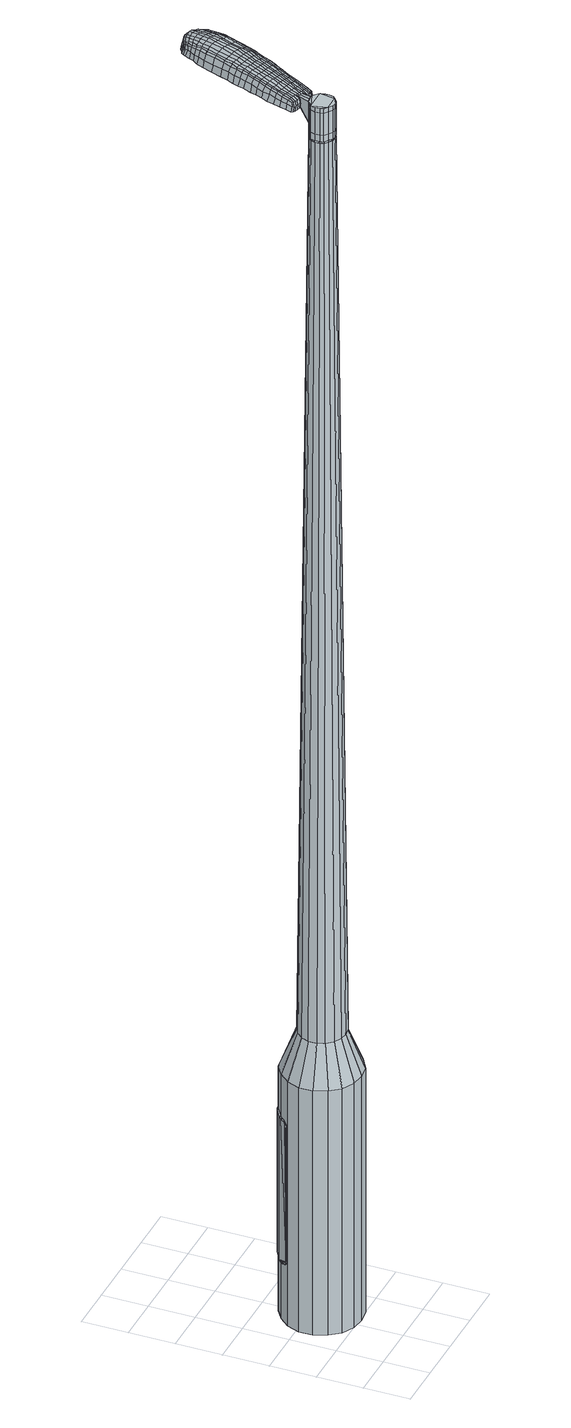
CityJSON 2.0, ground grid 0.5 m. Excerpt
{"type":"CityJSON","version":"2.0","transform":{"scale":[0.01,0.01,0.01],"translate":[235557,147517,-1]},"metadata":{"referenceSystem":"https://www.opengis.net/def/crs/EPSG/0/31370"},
"CityObjects":{
"object1":{"type":"GenericCityObject","attributes":{"cluster":394,"mean_distance_to_centroid":0.302,"new_centroid_x":235557.6,"new_centroid_y":147517.88,"mean_distance_to_camera":9.2,"H1":7.76,"H2":7.57,"Z_final":112.29,"cluster2":-1,"proj_x":235563.1,"proj_y":147519.84,"id_line":65020,"bearing_l":340.37,"distance":5.84,"orientation":"left","G_obj":70.37},"geometry":[{"type":"MultiSurface","lod":"2","boundaries":[[[0,1,2,3]],[[1,4,5,2]],[[4,6,7,5]],[[6,8,9,7]],[[8,10,11,9]],[[10,12,13,11]],[[12,14,15,13]],[[14,16,17,15]],[[16,18,19,17]],[[18,20,21,19]],[[20,22,23,21]],[[22,24,25,23]],[[24,26,27,25]],[[26,28,29,27]],[[28,30,31,29]],[[30,32,33,31]],[[32,34,35,33]],[[34,0,3,35]],[[36,37,38,39]],[[38,40,41,42]],[[41,43,42]],[[42,44,45,46]],[[45,47,46]],[[46,48,49,50]],[[49,51,50]],[[42,46,50,38]],[[50,52,39,38]],[[53,36,39]],[[2,5,7,35]],[[7,9,11,15]],[[11,13,15]],[[15,17,19,23]],[[19,21,23]],[[23,25,27,31]],[[27,29,31]],[[15,23,31,7]],[[31,33,35,7]],[[3,2,35]],[[1,0,54,55]],[[0,34,56,54]],[[34,32,57,56]],[[32,30,58,57]],[[30,28,59,58]],[[28,26,60,59]],[[26,24,61,60]],[[24,22,62,61]],[[22,20,63,62]],[[20,18,64,63]],[[18,16,65,64]],[[16,14,66,65]],[[14,12,67,66]],[[12,10,68,67]],[[10,8,69,68]],[[8,6,70,69]],[[6,4,71,70]],[[4,1,55,71]],[[55,54,72,73]],[[54,56,74,72]],[[56,57,75,74]],[[57,58,76,75]],[[58,59,77,76]],[[59,60,78,77]],[[60,61,79,78]],[[61,62,80,79]],[[62,63,81,80]],[[63,64,82,81]],[[64,65,83,82]],[[65,66,84,83]],[[66,67,85,84]],[[67,68,86,85]],[[68,69,87,86]],[[69,70,88,87]],[[70,71,89,88]],[[71,55,73,89]],[[90,91,92,93]],[[74,94,91,90]],[[95,96,94,74]],[[97,98,96,95]],[[99,100,98,97]],[[78,101,100,99]],[[102,103,101,78]],[[104,105,103,102]],[[81,106,105,104]],[[107,108,106,81]],[[109,110,108,107]],[[111,112,110,109]],[[113,114,112,111]],[[115,116,114,113]],[[87,117,116,115]],[[88,118,117,87]],[[119,120,118,88]],[[93,92,120,119]],[[121,122,123,124]],[[125,121,124,126]],[[127,125,126,128]],[[129,127,128,130]],[[131,129,130,132]],[[133,131,132,134]],[[135,133,134,136]],[[137,135,136,138]],[[139,137,138,140]],[[141,139,140,142]],[[143,141,142,144]],[[145,143,144,146]],[[147,145,146,148]],[[149,147,148,150]],[[151,149,150,152]],[[153,151,152,154]],[[73,72,90,93]],[[72,74,90]],[[75,95,74]],[[75,76,97,95]],[[76,77,99,97]],[[77,78,99]],[[79,102,78]],[[79,80,104,102]],[[80,81,104]],[[82,107,81]],[[82,83,109,107]],[[83,84,111,109]],[[84,85,113,111]],[[85,86,115,113]],[[86,87,115]],[[89,119,88]],[[89,73,93,119]],[[155,156,92,91]],[[156,157,120,92]],[[157,118,120]],[[158,116,117]],[[158,159,114,116]],[[159,160,112,114]],[[160,161,110,112]],[[161,162,108,110]],[[162,106,108]],[[163,105,106]],[[163,164,103,105]],[[164,101,103]],[[165,100,101]],[[165,166,98,100]],[[166,167,96,98]],[[167,94,96]],[[155,91,94]],[[39,52,153,168]],[[156,155,169,154]],[[53,39,168,122]],[[155,94,123,169]],[[36,53,122,121]],[[94,167,124,123]],[[37,36,121,125]],[[167,166,126,124]],[[38,37,125,127]],[[166,165,128,126]],[[40,38,127,129]],[[165,101,130,128]],[[41,40,129,131]],[[101,164,132,130]],[[43,41,131,133]],[[164,163,134,132]],[[42,43,133,135]],[[163,106,136,134]],[[44,42,135,137]],[[106,162,138,136]],[[45,44,137,139]],[[162,161,140,138]],[[47,45,139,141]],[[161,160,142,140]],[[46,47,141,143]],[[160,159,144,142]],[[48,46,143,145]],[[159,158,146,144]],[[49,48,145,147]],[[158,117,148,146]],[[51,49,147,149]],[[117,118,150,148]],[[50,51,149,151]],[[118,157,152,150]],[[52,50,151,153]],[[157,156,154,152]],[[153,154,170,171]],[[154,169,172,170]],[[169,123,173,172]],[[123,122,174,173]],[[122,168,175,174]],[[168,153,171,175]],[[176,177,178,179]],[[180,176,179,181]],[[176,180,182,183]],[[177,176,183,184]],[[185,186,187,188]],[[189,185,188,190]],[[185,189,191,192]],[[186,185,192,193]],[[194,195,196,197]],[[198,194,197,199]],[[194,198,200,201]],[[195,194,201,202]],[[203,204,205,206]],[[207,203,206,208]],[[203,207,209,210]],[[204,203,210,211]],[[212,213,214,215]],[[216,212,215,217]],[[212,216,218,219]],[[213,212,219,220]],[[221,222,223,224]],[[225,221,224,226]],[[221,225,227,228]],[[222,221,228,229]],[[230,231,232,233]],[[222,230,233,223]],[[230,222,229,234]],[[231,230,234,235]],[[236,237,238,239]],[[231,236,239,232]],[[236,231,235,240]],[[237,236,240,241]],[[242,180,181,243]],[[237,242,243,238]],[[242,237,241,244]],[[180,242,244,182]],[[245,246,247,248]],[[249,245,248,250]],[[245,249,251,252]],[[246,245,252,253]],[[254,255,256,257]],[[246,254,257,247]],[[254,246,253,258]],[[255,254,258,259]],[[260,261,262,263]],[[255,260,263,256]],[[260,255,259,264]],[[261,260,264,265]],[[266,267,268,269]],[[261,266,269,262]],[[266,261,265,270]],[[267,266,270,271]],[[272,177,184,273]],[[267,272,273,268]],[[272,267,271,274]],[[177,272,274,178]],[[275,276,277,278]],[[279,275,278,280]],[[275,279,281,282]],[[276,275,282,283]],[[284,285,286,287]],[[276,284,287,277]],[[284,276,283,288]],[[285,284,288,289]],[[290,291,292,293]],[[285,290,293,286]],[[290,285,289,294]],[[291,290,294,295]],[[296,189,190,297]],[[291,296,297,292]],[[296,291,295,298]],[[189,296,298,191]],[[299,300,301,302]],[[303,299,302,304]],[[299,303,305,306]],[[300,299,306,307]],[[308,309,310,311]],[[300,308,311,301]],[[308,300,307,312]],[[309,308,312,313]],[[314,315,316,317]],[[309,314,317,310]],[[314,309,313,318]],[[315,314,318,319]],[[320,321,322,323]],[[315,320,323,316]],[[320,315,319,324]],[[321,320,324,325]],[[326,186,193,327]],[[321,326,327,322]],[[326,321,325,328]],[[186,326,328,187]],[[329,215,214,330]],[[331,329,330,332]],[[329,331,333,334]],[[215,329,334,217]],[[335,331,332,336]],[[337,335,336,338]],[[335,337,339,340]],[[331,335,340,333]],[[341,337,338,342]],[[343,341,342,344]],[[341,343,345,346]],[[337,341,346,339]],[[347,343,344,348]],[[349,347,348,350]],[[347,349,351,352]],[[343,347,352,345]],[[353,349,350,354]],[[204,353,354,205]],[[353,204,211,355]],[[349,353,355,351]],[[356,357,202,201]],[[358,356,201,200]],[[356,358,359,360]],[[357,356,360,361]],[[362,363,361,360]],[[364,362,360,359]],[[362,364,365,366]],[[363,362,366,367]],[[368,369,367,366]],[[370,368,366,365]],[[368,370,371,372]],[[369,368,372,373]],[[374,375,373,372]],[[376,374,372,371]],[[374,376,209,207]],[[375,374,207,208]],[[377,378,379,380]],[[279,377,380,281]],[[377,279,280,381]],[[378,377,381,382]],[[383,198,199,384]],[[378,383,384,379]],[[383,378,382,385]],[[198,383,385,200]],[[386,387,388,389]],[[225,386,389,227]],[[386,225,226,390]],[[387,386,390,391]],[[392,393,394,395]],[[387,392,395,388]],[[392,387,391,396]],[[393,392,396,397]],[[398,195,202,399]],[[393,398,399,394]],[[398,393,397,400]],[[195,398,400,196]],[[401,402,403,404]],[[183,401,404,184]],[[401,183,182,405]],[[402,401,405,406]],[[407,408,409,410]],[[402,407,410,403]],[[407,402,406,411]],[[408,407,411,412]],[[413,206,205,414]],[[408,413,414,409]],[[413,408,412,415]],[[206,413,415,208]],[[416,417,418,419]],[[188,416,419,190]],[[416,188,187,420]],[[417,416,420,421]],[[422,210,209,423]],[[417,422,423,418]],[[422,417,421,424]],[[210,422,424,211]],[[425,426,427,428]],[[303,425,428,305]],[[425,303,304,429]],[[426,425,429,430]],[[431,216,217,432]],[[426,431,432,427]],[[431,426,430,433]],[[216,431,433,218]],[[434,435,436,437]],[[249,434,437,251]],[[434,249,250,438]],[[435,434,438,439]],[[440,441,442,443]],[[435,440,443,436]],[[440,435,439,444]],[[441,440,444,445]],[[446,213,220,447]],[[441,446,447,442]],[[446,441,445,448]],[[213,446,448,214]],[[449,450,439,438]],[[248,449,438,250]],[[449,248,247,451]],[[450,449,451,452]],[[453,454,445,444]],[[450,453,444,439]],[[453,450,452,455]],[[454,453,455,456]],[[457,330,214,448]],[[454,457,448,445]],[[457,454,456,458]],[[330,457,458,332]],[[459,460,461,462]],[[306,459,462,307]],[[459,306,305,428]],[[460,459,428,427]],[[463,334,333,464]],[[460,463,464,461]],[[463,460,427,432]],[[334,463,432,217]],[[465,466,452,451]],[[257,465,451,247]],[[465,257,256,467]],[[466,465,467,468]],[[469,470,456,455]],[[466,469,455,452]],[[469,466,468,471]],[[470,469,471,472]],[[473,336,332,458]],[[470,473,458,456]],[[473,470,472,474]],[[336,473,474,338]],[[475,476,477,478]],[[312,475,478,313]],[[475,312,307,462]],[[476,475,462,461]],[[479,340,339,480]],[[476,479,480,477]],[[479,476,461,464]],[[340,479,464,333]],[[481,482,468,467]],[[263,481,467,256]],[[481,263,262,483]],[[482,481,483,484]],[[485,486,472,471]],[[482,485,471,468]],[[485,482,484,487]],[[486,485,487,488]],[[489,342,338,474]],[[486,489,474,472]],[[489,486,488,490]],[[342,489,490,344]],[[491,492,493,494]],[[318,491,494,319]],[[491,318,313,478]],[[492,491,478,477]],[[495,346,345,496]],[[492,495,496,493]],[[495,492,477,480]],[[346,495,480,339]],[[497,498,484,483]],[[269,497,483,262]],[[497,269,268,499]],[[498,497,499,500]],[[501,502,488,487]],[[498,501,487,484]],[[501,498,500,503]],[[502,501,503,504]],[[505,348,344,490]],[[502,505,490,488]],[[505,502,504,506]],[[348,505,506,350]],[[507,508,509,510]],[[324,507,510,325]],[[507,324,319,494]],[[508,507,494,493]],[[511,352,351,512]],[[508,511,512,509]],[[511,508,493,496]],[[352,511,496,345]],[[513,514,500,499]],[[273,513,499,268]],[[513,273,184,404]],[[514,513,404,403]],[[515,516,504,503]],[[514,515,503,500]],[[515,514,403,410]],[[516,515,410,409]],[[517,354,350,506]],[[516,517,506,504]],[[517,516,409,414]],[[354,517,414,205]],[[518,519,421,420]],[[328,518,420,187]],[[518,328,325,510]],[[519,518,510,509]],[[520,355,211,424]],[[519,520,424,421]],[[520,519,509,512]],[[355,520,512,351]],[[521,522,382,381]],[[278,521,381,280]],[[521,278,277,523]],[[522,521,523,524]],[[525,358,200,385]],[[522,525,385,382]],[[525,522,524,526]],[[358,525,526,359]],[[527,528,529,530]],[[228,527,530,229]],[[527,228,227,389]],[[528,527,389,388]],[[531,532,533,534]],[[528,531,534,529]],[[531,528,388,395]],[[532,531,395,394]],[[535,357,361,536]],[[532,535,536,533]],[[535,532,394,399]],[[357,535,399,202]],[[537,538,524,523]],[[287,537,523,277]],[[537,287,286,539]],[[538,537,539,540]],[[541,364,359,526]],[[538,541,526,524]],[[541,538,540,542]],[[364,541,542,365]],[[543,544,545,546]],[[234,543,546,235]],[[543,234,229,530]],[[544,543,530,529]],[[547,548,549,550]],[[544,547,550,545]],[[547,544,529,534]],[[548,547,534,533]],[[551,363,367,552]],[[548,551,552,549]],[[551,548,533,536]],[[363,551,536,361]],[[553,554,540,539]],[[293,553,539,286]],[[553,293,292,555]],[[554,553,555,556]],[[557,370,365,542]],[[554,557,542,540]],[[557,554,556,558]],[[370,557,558,371]],[[559,560,561,562]],[[240,559,562,241]],[[559,240,235,546]],[[560,559,546,545]],[[563,564,565,566]],[[560,563,566,561]],[[563,560,545,550]],[[564,563,550,549]],[[567,369,373,568]],[[564,567,568,565]],[[567,564,549,552]],[[369,567,552,367]],[[569,570,556,555]],[[297,569,555,292]],[[569,297,190,419]],[[570,569,419,418]],[[571,376,371,558]],[[570,571,558,556]],[[571,570,418,423]],[[376,571,423,209]],[[572,573,406,405]],[[244,572,405,182]],[[572,244,241,562]],[[573,572,562,561]],[[574,575,412,411]],[[573,574,411,406]],[[574,573,561,566]],[[575,574,566,565]],[[576,375,208,415]],[[575,576,415,412]],[[576,575,565,568]],[[375,576,568,373]],[[577,578,579,580]],[[580,579,581,582]],[[583,581,579,584]],[[584,579,578,585]],[[586,587,588,589]],[[589,588,590,591]],[[592,590,588,593]],[[593,588,587,594]],[[595,596,597,598]],[[598,597,599,600]],[[601,599,597,602]],[[602,597,596,603]],[[604,605,606,607]],[[607,606,608,609]],[[610,608,606,611]],[[611,606,605,612]],[[613,614,615,616]],[[616,615,617,618]],[[619,617,615,620]],[[620,615,614,621]],[[622,623,624,625]],[[625,624,626,627]],[[628,626,624,629]],[[629,624,623,630]],[[631,632,633,634]],[[634,633,623,622]],[[630,623,633,635]],[[635,633,632,636]],[[637,638,639,640]],[[640,639,632,631]],[[636,632,639,641]],[[641,639,638,642]],[[582,581,643,644]],[[644,643,638,637]],[[642,638,643,645]],[[645,643,581,583]],[[646,647,648,649]],[[649,648,650,651]],[[652,650,648,653]],[[653,648,647,654]],[[655,656,657,658]],[[658,657,647,646]],[[654,647,657,659]],[[659,657,656,660]],[[661,662,663,664]],[[664,663,656,655]],[[660,656,663,665]],[[665,663,662,666]],[[667,668,669,670]],[[670,669,662,661]],[[666,662,669,671]],[[671,669,668,672]],[[585,578,673,674]],[[674,673,668,667]],[[672,668,673,675]],[[675,673,578,577]],[[676,677,678,679]],[[679,678,680,681]],[[682,680,678,683]],[[683,678,677,684]],[[685,686,687,688]],[[688,687,677,676]],[[684,677,687,689]],[[689,687,686,690]],[[691,692,693,694]],[[694,693,686,685]],[[690,686,693,695]],[[695,693,692,696]],[[591,590,697,698]],[[698,697,692,691]],[[696,692,697,699]],[[699,697,590,592]],[[700,701,702,703]],[[703,702,704,705]],[[706,704,702,707]],[[707,702,701,708]],[[709,710,711,712]],[[712,711,701,700]],[[708,701,711,713]],[[713,711,710,714]],[[715,716,717,718]],[[718,717,710,709]],[[714,710,717,719]],[[719,717,716,720]],[[721,722,723,724]],[[724,723,716,715]],[[720,716,723,725]],[[725,723,722,726]],[[594,587,727,728]],[[728,727,722,721]],[[726,722,727,729]],[[729,727,587,586]],[[613,616,730,731]],[[731,730,732,733]],[[734,732,730,735]],[[735,730,616,618]],[[733,732,736,737]],[[737,736,738,739]],[[740,738,736,741]],[[741,736,732,734]],[[739,738,742,743]],[[743,742,744,745]],[[746,744,742,747]],[[747,742,738,740]],[[745,744,748,749]],[[749,748,750,751]],[[752,750,748,753]],[[753,748,744,746]],[[751,750,754,755]],[[755,754,605,604]],[[612,605,754,756]],[[756,754,750,752]],[[603,757,758,602]],[[602,758,759,601]],[[760,759,758,761]],[[761,758,757,762]],[[762,763,764,761]],[[761,764,765,760]],[[766,765,764,767]],[[767,764,763,768]],[[768,769,770,767]],[[767,770,771,766]],[[772,771,770,773]],[[773,770,769,774]],[[774,775,776,773]],[[773,776,777,772]],[[610,777,776,608]],[[608,776,775,609]],[[778,779,780,781]],[[781,780,680,682]],[[681,680,780,782]],[[782,780,779,783]],[[600,599,784,785]],[[785,784,779,778]],[[783,779,784,786]],[[786,784,599,601]],[[787,788,789,790]],[[790,789,626,628]],[[627,626,789,791]],[[791,789,788,792]],[[793,794,795,796]],[[796,795,788,787]],[[792,788,795,797]],[[797,795,794,798]],[[603,596,799,800]],[[800,799,794,793]],[[798,794,799,801]],[[801,799,596,595]],[[802,803,804,805]],[[805,804,584,585]],[[583,584,804,806]],[[806,804,803,807]],[[808,809,810,811]],[[811,810,803,802]],[[807,803,810,812]],[[812,810,809,813]],[[604,607,814,815]],[[815,814,809,808]],[[813,809,814,816]],[[816,814,607,609]],[[817,818,819,820]],[[820,819,589,591]],[[586,589,819,821]],[[821,819,818,822]],[[610,611,823,824]],[[824,823,818,817]],[[822,818,823,825]],[[825,823,611,612]],[[826,827,704,828]],[[828,704,706]],[[705,704,827,829]],[[618,617,830,831]],[[831,830,827,826]],[[829,827,830,832]],[[832,830,617,619]],[[833,834,835,836]],[[836,835,650,652]],[[651,650,835,837]],[[837,835,834,838]],[[839,840,841,842]],[[842,841,834,833]],[[838,834,841,843]],[[843,841,840,844]],[[621,614,845,846]],[[846,845,840,839]],[[844,840,845,847]],[[847,845,614,613]],[[838,848,849,837]],[[837,849,649,651]],[[646,649,849,850]],[[850,849,848,851]],[[844,852,853,843]],[[843,853,848,838]],[[851,848,853,854]],[[854,853,852,855]],[[613,731,856,847]],[[847,856,852,844]],[[855,852,856,857]],[[857,856,731,733]],[[858,859,860,861]],[[861,860,707,708]],[[706,707,860,828]],[[828,860,859,826]],[[734,735,862,863]],[[863,862,859,858]],[[826,859,862,831]],[[831,862,735,618]],[[851,864,865,850]],[[850,865,658,646]],[[655,658,865,866]],[[866,865,864,867]],[[855,868,869,854]],[[854,869,864,851]],[[867,864,869,870]],[[870,869,868,871]],[[733,737,872,857]],[[857,872,868,855]],[[871,868,872,873]],[[873,872,737,739]],[[874,875,876,877]],[[877,876,713,714]],[[708,713,876,861]],[[861,876,875,858]],[[740,741,878,879]],[[879,878,875,874]],[[858,875,878,863]],[[863,878,741,734]],[[867,880,866]],[[866,880,664,655]],[[661,664,880,881]],[[881,880,882]],[[871,883,884,870]],[[870,884,880,867]],[[882,880,884,885]],[[885,884,883,886]],[[739,743,887,873]],[[873,887,883,871]],[[886,883,887,888]],[[888,887,743,745]],[[889,890,891,892]],[[892,891,719,720]],[[714,719,891,877]],[[877,891,890,874]],[[746,747,893,894]],[[894,893,890,889]],[[874,890,893,879]],[[879,893,747,740]],[[882,895,896,881]],[[881,896,670,661]],[[667,670,896,897]],[[897,896,895,898]],[[886,899,900,885]],[[885,900,895,882]],[[898,895,900,901]],[[901,900,899,902]],[[745,749,903,888]],[[888,903,899,886]],[[902,899,903,904]],[[904,903,749,751]],[[905,906,907,908]],[[908,907,725,726]],[[720,725,907,892]],[[892,907,906,889]],[[752,753,909,910]],[[910,909,906,905]],[[889,906,909,894]],[[894,909,753,746]],[[898,911,912,897]],[[897,912,674,667]],[[585,674,912,805]],[[805,912,911,802]],[[902,913,914,901]],[[901,914,911,898]],[[802,911,914,811]],[[811,914,913,808]],[[751,755,915,904]],[[904,915,913,902]],[[808,913,915,815]],[[815,915,755,604]],[[822,916,917,821]],[[821,917,729,586]],[[726,729,917,908]],[[908,917,916,905]],[[612,756,918,825]],[[825,918,916,822]],[[905,916,918,910]],[[910,918,756,752]],[[783,919,920,782]],[[782,920,679,681]],[[676,679,920,921]],[[921,920,919,922]],[[601,759,923,786]],[[786,923,919,783]],[[922,919,923,924]],[[924,923,759,760]],[[925,926,927,928]],[[928,927,629,630]],[[628,629,927,790]],[[790,927,926,787]],[[929,930,931,932]],[[932,931,926,925]],[[787,926,931,796]],[[796,931,930,793]],[[762,757,933,934]],[[934,933,930,929]],[[793,930,933,800]],[[800,933,757,603]],[[922,935,936,921]],[[921,936,688,676]],[[685,688,936,937]],[[937,936,935,938]],[[760,765,939,924]],[[924,939,935,922]],[[938,935,939,940]],[[940,939,765,766]],[[941,942,943,944]],[[944,943,635,636]],[[630,635,943,928]],[[928,943,942,925]],[[945,946,947,948]],[[948,947,942,941]],[[925,942,947,932]],[[932,947,946,929]],[[768,763,949,950]],[[950,949,946,945]],[[929,946,949,934]],[[934,949,763,762]],[[938,951,952,937]],[[937,952,694,685]],[[691,694,952,953]],[[953,952,951,954]],[[766,771,955,940]],[[940,955,951,938]],[[954,951,955,956]],[[956,955,771,772]],[[957,958,959,960]],[[960,959,641,642]],[[636,641,959,944]],[[944,959,958,941]],[[961,962,963,964]],[[964,963,958,957]],[[941,958,963,948]],[[948,963,962,945]],[[774,769,965,966]],[[966,965,962,961]],[[945,962,965,950]],[[950,965,769,768]],[[954,967,968,953]],[[953,968,698,691]],[[591,698,968,820]],[[820,968,967,817]],[[772,777,969,956]],[[956,969,967,954]],[[817,967,969,824]],[[824,969,777,610]],[[807,970,971,806]],[[806,971,645,583]],[[642,645,971,960]],[[960,971,970,957]],[[813,972,973,812]],[[812,973,970,807]],[[957,970,973,964]],[[964,973,972,961]],[[609,775,974,816]],[[816,974,972,813]],[[961,972,974,966]],[[966,974,775,774]],[[577,580,179,178]],[[580,582,181,179]],[[592,593,192,191]],[[593,594,193,192]],[[595,598,197,196]],[[598,600,199,197]],[[619,620,219,218]],[[620,621,220,219]],[[622,625,224,223]],[[625,627,226,224]],[[631,634,233,232]],[[634,622,223,233]],[[637,640,239,238]],[[640,631,232,239]],[[582,644,243,181]],[[644,637,238,243]],[[652,653,252,251]],[[653,654,253,252]],[[654,659,258,253]],[[659,660,259,258]],[[660,665,264,259]],[[665,666,265,264]],[[666,671,270,265]],[[671,672,271,270]],[[672,675,274,271]],[[675,577,178,274]],[[682,683,282,281]],[[683,684,283,282]],[[684,689,288,283]],[[689,690,289,288]],[[690,695,294,289]],[[695,696,295,294]],[[696,699,298,295]],[[699,592,191,298]],[[700,703,302,301]],[[703,705,304,302]],[[709,712,311,310]],[[712,700,301,311]],[[715,718,317,316]],[[718,709,310,317]],[[721,724,323,322]],[[724,715,316,323]],[[594,728,327,193]],[[728,721,322,327]],[[778,781,380,379]],[[781,682,281,380]],[[600,785,384,199]],[[785,778,379,384]],[[627,791,390,226]],[[791,792,391,390]],[[792,797,396,391]],[[797,798,397,396]],[[798,801,400,397]],[[801,595,196,400]],[[705,429,304]],[[705,829,430,429]],[[829,832,433,430]],[[832,619,218,433]],[[833,836,437,436]],[[836,652,251,437]],[[839,842,443,442]],[[842,833,436,443]],[[621,846,447,220]],[[846,839,442,447]],[[975,976,977,978]],[[979,980,978,977]],[[981,982,983,984]],[[985,986,987,988]],[[976,989,990,977]],[[991,979,977,990]],[[992,981,984,993]],[[994,995,986,985]],[[989,996,997,990]],[[997,998,991,990]],[[999,992,993,1000]],[[1001,995,994,1002]],[[996,1003,1004,997]],[[1004,1005,998,997]],[[1006,999,1000,1007]],[[1008,1001,1002,1009]],[[1010,1011,1012,1013]],[[1014,1015,1011,1010]],[[1014,1016,1017,1015]],[[1016,1018,1019,1017]],[[1020,1021,1022,1023]],[[1024,1025,1021,1020]],[[1026,1027,1025,1024]],[[1028,1029,1027,1026]],[[1023,1012,1011,1020]],[[1020,1011,1015,1024]],[[1015,1017,1026,1024]],[[1017,1019,1028,1026]],[[984,983,980,979]],[[993,984,979,991]],[[998,1000,993,991]],[[1005,1007,1000,998]],[[985,988,982,981]],[[994,985,981,992]],[[1002,994,992,999]],[[1009,1002,999,1006]],[[986,1010,1013,987]],[[995,1014,1010,986]],[[1016,1014,995,1001]],[[1018,1016,1001,1008]],[[1030,1031,1032,1033]],[[1032,1034,1035,1036]],[[1032,1036,1037,1038]],[[1032,1038,1033]],[[1039,1030,1033,1040]],[[1041,1040,1033,1042]],[[1043,1042,1033]],[[1044,1032,1031,1045]],[[1046,1044,1045,1047]],[[1048,1046,1047,1049]],[[1050,1048,1049,1051]],[[1052,1050,1051,1053]],[[1053,1054,1055,1056]],[[1053,1056,1057,1058]],[[1053,1058,1059,1060]],[[1059,1061,1062,1063]],[[1059,1063,1064,1065]],[[1059,1065,1060]],[[1053,1060,1052]],[[1066,1067,1031,1030]],[[1068,1069,1034,1032]],[[1070,1071,1043,1033]],[[1067,1072,1045,1031]],[[1073,1068,1032,1044]],[[1072,1074,1047,1045]],[[1075,1073,1044,1046]],[[1074,1076,1049,1047]],[[1077,1075,1046,1048]],[[1076,1078,1051,1049]],[[1079,1077,1048,1050]],[[1078,1080,1053,1051]],[[1081,1079,1050,1052]],[[1080,1082,1054,1053]],[[1083,1084,1061,1059]],[[1085,1081,1052,1060]],[[1055,1054,1082,1086]],[[1056,1055,1086,1087]],[[1057,1056,1087,1088]],[[1058,1057,1088,1089]],[[1059,1058,1089,1083]],[[1090,1066,1030,1039]],[[1091,1090,1039,1040]],[[1092,1091,1040,1041]],[[1093,1092,1041,1042]],[[1071,1093,1042,1043]],[[1035,1034,1069,1094]],[[1062,1061,1084,1095]],[[1036,1035,1094,1096]],[[1037,1036,1096,1097]],[[1038,1037,1097,1098]],[[1033,1038,1098,1070]],[[1063,1062,1095,1099]],[[1064,1063,1099,1100]],[[1065,1064,1100,1101]],[[1060,1065,1101,1085]]]}]}
},
"vertices":[
[73,130,384],[86,122,384],[86,122,96],[73,130,96],[96,111,384],[96,111,96],[101,97,384],[101,97,96],[101,83,384],[101,83,96],[96,69,384],[96,69,96],[87,58,384],[87,58,96],[74,50,384],[74,50,96],[59,48,384],[59,48,96],[45,50,384],[45,50,96],[32,57,384],[32,57,96],[23,68,384],[23,68,96],[17,82,384],[17,82,96],[17,97,384],[17,97,96],[22,111,384],[22,111,96],[32,122,384],[32,122,96],[44,130,384],[44,130,96],[59,132,384],[59,132,96],[54,102,1524],[50,100,1524],[47,97,1524],[64,103,1524],[46,92,1524],[46,87,1524],[51,80,1524],[47,83,1524],[55,77,1524],[59,76,1524],[68,80,1524],[64,77,1524],[71,83,1524],[72,88,1524],[71,97,1524],[72,92,1524],[68,100,1524],[59,103,1524],[68,114,429],[75,109,429],[59,115,429],[50,113,429],[43,109,429],[37,102,429],[34,94,429],[34,85,429],[37,77,429],[43,70,429],[51,66,429],[59,65,429],[68,66,429],[75,71,429],[81,77,429],[84,86,429],[84,94,429],[81,103,429],[64,103,1483],[68,100,1483],[59,103,1483],[54,102,1483],[50,100,1483],[47,97,1483],[46,92,1483],[46,87,1483],[47,83,1483],[51,80,1483],[55,77,1483],[59,76,1483],[64,77,1483],[68,80,1483],[71,83,1483],[72,88,1483],[72,92,1483],[71,97,1483],[63,102,1483],[63,102,1485],[67,100,1485],[67,100,1483],[59,103,1485],[55,102,1483],[55,102,1485],[51,100,1483],[51,100,1485],[48,96,1483],[48,96,1485],[46,92,1485],[46,88,1483],[46,88,1485],[48,83,1483],[48,83,1485],[51,80,1485],[55,78,1483],[55,78,1485],[59,77,1483],[59,77,1485],[64,78,1483],[64,78,1485],[67,80,1483],[67,80,1485],[70,84,1483],[70,84,1485],[72,88,1485],[72,92,1485],[70,96,1483],[70,96,1485],[54,102,1519],[59,103,1519],[59,103,1493],[54,102,1493],[50,100,1519],[50,100,1493],[47,97,1519],[47,97,1493],[46,92,1519],[46,92,1493],[46,87,1519],[46,87,1493],[47,83,1519],[47,83,1493],[51,80,1519],[51,80,1493],[55,77,1519],[55,77,1493],[59,76,1519],[59,76,1493],[64,77,1519],[64,77,1493],[68,80,1519],[68,80,1493],[71,83,1519],[71,83,1493],[72,88,1519],[72,88,1493],[72,92,1519],[72,92,1493],[71,97,1519],[71,97,1493],[68,100,1519],[68,100,1493],[64,103,1485],[68,100,1485],[71,97,1485],[71,83,1485],[68,80,1485],[64,77,1485],[59,76,1485],[55,77,1485],[47,83,1485],[46,87,1485],[47,97,1485],[50,100,1485],[54,102,1485],[64,103,1519],[64,103,1493],[73,119,1513],[73,119,1518],[70,120,1513],[67,121,1513],[67,121,1518],[70,120,1518],[113,183,1519],[111,177,1518],[112,177,1509],[115,184,1510],[116,191,1519],[118,192,1510],[115,191,1526],[111,183,1525],[109,176,1525],[77,197,1519],[75,190,1518],[76,188,1525],[78,195,1525],[80,205,1519],[81,203,1526],[79,206,1510],[76,198,1510],[74,191,1509],[118,260,1519],[122,258,1519],[122,259,1513],[118,261,1513],[114,260,1519],[114,261,1513],[114,259,1524],[118,258,1524],[121,257,1524],[93,190,1530],[91,183,1529],[94,182,1529],[96,189,1530],[96,199,1531],[100,197,1531],[93,200,1530],[90,191,1530],[87,184,1529],[66,114,1512],[69,113,1512],[69,114,1517],[67,115,1517],[64,115,1512],[64,116,1517],[64,116,1506],[67,115,1506],[69,114,1506],[132,240,1519],[131,236,1519],[133,237,1512],[133,240,1512],[132,242,1518],[134,242,1512],[131,242,1522],[131,240,1523],[130,236,1524],[130,232,1519],[129,226,1519],[130,227,1512],[132,232,1512],[129,232,1524],[127,226,1525],[127,221,1519],[124,213,1519],[126,214,1511],[129,221,1511],[125,220,1526],[123,213,1526],[120,202,1519],[122,203,1510],[119,202,1526],[84,115,1513],[87,122,1513],[86,122,1518],[83,115,1517],[82,110,1512],[82,111,1516],[83,111,1506],[86,116,1507],[89,123,1507],[90,129,1514],[93,136,1515],[92,136,1520],[89,129,1519],[92,130,1507],[95,137,1507],[96,143,1515],[99,150,1516],[98,149,1522],[95,143,1521],[98,144,1508],[101,150,1508],[102,157,1517],[105,163,1517],[103,163,1524],[100,156,1523],[104,157,1508],[107,164,1509],[108,170,1518],[106,170,1524],[110,171,1509],[98,252,1519],[97,249,1519],[98,249,1524],[100,252,1523],[100,254,1518],[100,254,1522],[99,256,1512],[98,254,1512],[96,251,1512],[95,245,1519],[92,240,1519],[94,239,1525],[96,244,1524],[94,246,1512],[92,241,1512],[90,234,1519],[87,227,1519],[88,226,1526],[91,233,1526],[89,236,1511],[86,228,1511],[83,216,1519],[85,215,1526],[83,218,1510],[56,126,1513],[58,133,1513],[57,134,1507],[55,127,1507],[55,120,1512],[54,121,1506],[56,121,1516],[57,125,1517],[59,132,1518],[60,140,1514],[62,147,1515],[61,149,1507],[59,142,1507],[61,139,1519],[63,146,1520],[64,155,1515],[66,162,1516],[66,163,1508],[63,156,1508],[65,153,1521],[68,160,1522],[69,169,1517],[71,176,1517],[70,178,1509],[68,170,1508],[70,167,1523],[72,174,1524],[73,183,1518],[72,185,1509],[74,181,1524],[69,120,1519],[71,119,1519],[71,127,1520],[74,126,1520],[68,128,1520],[66,121,1519],[74,134,1522],[76,133,1522],[76,141,1523],[79,140,1523],[73,142,1523],[71,135,1521],[79,148,1524],[81,147,1524],[81,155,1525],[84,154,1525],[78,156,1525],[76,149,1524],[84,162,1526],[86,161,1526],[86,169,1527],[89,168,1527],[83,170,1527],[80,163,1526],[88,176,1528],[91,175,1528],[85,177,1528],[117,255,1527],[120,254,1527],[113,256,1526],[111,252,1527],[115,251,1528],[119,250,1528],[113,245,1529],[116,244,1529],[109,246,1528],[106,239,1530],[110,238,1530],[114,237,1530],[108,231,1531],[111,230,1531],[104,232,1530],[101,224,1531],[105,223,1531],[108,221,1531],[101,211,1531],[104,209,1531],[97,212,1531],[101,256,1518],[104,258,1519],[104,259,1513],[101,257,1513],[102,255,1523],[104,256,1523],[109,259,1519],[109,260,1513],[109,258,1524],[132,244,1518],[131,247,1518],[130,246,1523],[131,243,1523],[133,245,1513],[132,248,1513],[130,250,1519],[127,254,1519],[127,252,1524],[129,249,1523],[130,251,1513],[128,254,1513],[125,256,1519],[124,255,1524],[125,257,1513],[110,183,1528],[108,184,1528],[105,177,1528],[107,177,1527],[113,191,1528],[111,192,1529],[106,185,1529],[103,186,1530],[100,180,1529],[103,178,1528],[109,193,1529],[106,195,1530],[100,188,1530],[97,181,1529],[103,196,1531],[79,194,1528],[82,194,1529],[84,202,1529],[82,203,1528],[77,188,1527],[80,187,1528],[86,192,1529],[88,201,1530],[83,186,1528],[55,118,1512],[57,117,1512],[58,118,1517],[56,119,1517],[55,119,1506],[57,118,1506],[60,116,1512],[61,117,1517],[60,117,1506],[80,109,1512],[79,109,1512],[80,110,1506],[81,109,1506],[80,110,1517],[79,111,1517],[76,110,1512],[74,111,1512],[75,112,1506],[77,111,1506],[76,111,1517],[74,112,1517],[71,112,1512],[72,113,1506],[72,113,1517],[82,115,1519],[80,116,1519],[85,122,1520],[83,123,1520],[78,117,1519],[76,117,1519],[81,123,1520],[79,124,1520],[74,118,1519],[76,125,1520],[58,124,1519],[60,123,1519],[62,130,1520],[60,131,1520],[63,122,1519],[65,129,1520],[88,129,1521],[86,130,1521],[90,136,1522],[89,137,1522],[84,130,1521],[81,131,1521],[87,137,1522],[84,138,1523],[79,132,1522],[81,139,1523],[62,138,1521],[64,138,1521],[66,145,1522],[64,145,1522],[67,136,1521],[70,143,1522],[93,143,1523],[92,143,1523],[96,150,1524],[94,150,1524],[89,144,1523],[87,145,1524],[92,151,1525],[89,152,1525],[84,146,1524],[87,153,1525],[67,153,1523],[69,152,1523],[71,159,1524],[69,160,1524],[72,151,1524],[74,158,1525],[99,156,1525],[97,157,1525],[102,163,1526],[100,164,1526],[95,158,1526],[92,159,1526],[97,165,1527],[95,166,1527],[89,160,1526],[92,167,1527],[71,167,1525],[73,166,1525],[75,173,1526],[73,174,1526],[77,165,1526],[79,172,1527],[104,170,1527],[103,171,1527],[100,172,1527],[97,173,1528],[94,174,1528],[75,181,1527],[77,180,1527],[81,179,1528],[101,252,1525],[103,254,1525],[99,249,1526],[102,250,1526],[108,255,1526],[106,251,1527],[130,241,1525],[129,244,1525],[128,240,1526],[129,238,1525],[128,247,1525],[126,250,1526],[125,246,1527],[127,243,1526],[123,252,1526],[122,248,1527],[97,244,1526],[100,245,1527],[95,239,1527],[97,239,1528],[104,246,1528],[102,239,1529],[128,233,1526],[127,235,1527],[125,229,1528],[126,227,1527],[125,237,1527],[123,240,1528],[120,233,1529],[123,231,1528],[120,242,1528],[117,235,1530],[93,233,1528],[95,233,1529],[90,225,1528],[92,225,1529],[99,233,1529],[96,225,1530],[124,221,1528],[123,223,1528],[120,215,1529],[121,214,1528],[121,225,1529],[118,227,1530],[115,218,1530],[118,217,1530],[115,229,1530],[112,220,1531],[86,214,1529],[88,214,1529],[92,213,1530],[117,202,1528],[116,204,1529],[113,205,1530],[110,207,1530],[107,208,1531],[111,178,1509],[109,178,1518],[111,184,1518],[113,185,1509],[114,192,1519],[116,193,1510],[113,192,1525],[110,184,1525],[107,177,1525],[78,188,1525],[77,189,1518],[79,196,1518],[80,195,1525],[82,204,1519],[83,203,1525],[81,206,1510],[78,198,1509],[76,191,1509],[121,257,1513],[121,256,1519],[118,258,1519],[118,258,1513],[114,258,1519],[114,259,1513],[114,256,1524],[117,256,1524],[120,255,1524],[94,182,1528],[91,183,1528],[94,190,1529],[97,189,1529],[97,199,1529],[100,198,1529],[93,200,1529],[90,191,1529],[88,185,1528],[70,116,1516],[70,115,1512],[67,116,1512],[68,117,1516],[64,117,1512],[65,118,1516],[64,118,1506],[67,117,1506],[70,116,1506],[131,237,1512],[129,237,1519],[130,240,1518],[131,240,1512],[130,242,1518],[132,242,1512],[129,242,1522],[129,240,1523],[128,237,1523],[128,227,1512],[127,227,1519],[128,232,1519],[130,233,1512],[127,232,1524],[125,227,1525],[124,214,1511],[122,214,1519],[125,221,1519],[127,222,1511],[123,221,1525],[121,213,1526],[119,203,1519],[120,204,1510],[117,203,1526],[84,123,1518],[86,123,1513],[83,116,1513],[82,116,1517],[81,112,1512],[80,113,1515],[82,112,1506],[84,117,1506],[87,124,1507],[90,137,1520],[92,137,1514],[89,130,1514],[87,130,1519],[90,131,1507],[93,137,1507],[96,150,1522],[97,151,1516],[95,144,1515],[93,144,1521],[96,144,1508],[99,151,1508],[102,164,1523],[103,164,1517],[100,157,1516],[99,157,1522],[102,158,1508],[105,165,1508],[106,171,1517],[104,171,1524],[108,172,1509],[100,248,1523],[99,248,1519],[100,251,1518],[101,251,1523],[101,253,1518],[102,252,1522],[100,254,1512],[99,253,1512],[98,250,1512],[95,238,1525],[94,239,1519],[97,244,1519],[98,243,1524],[96,246,1512],[93,240,1512],[90,225,1526],[89,226,1519],[92,233,1519],[93,232,1525],[91,235,1511],[88,228,1511],[85,215,1519],[86,214,1526],[84,217,1510],[59,134,1507],[60,132,1513],[58,125,1513],[57,126,1506],[57,120,1512],[56,121,1506],[58,121,1515],[59,124,1517],[61,131,1518],[63,148,1507],[64,147,1514],[62,140,1514],[61,141,1507],[63,139,1519],[65,146,1520],[67,163,1508],[68,161,1516],[66,154,1515],[65,156,1508],[67,153,1521],[69,160,1522],[72,177,1508],[73,175,1517],[71,168,1516],[70,170,1508],[72,167,1522],[74,174,1523],[75,182,1517],[74,184,1509],[76,181,1524],[69,121,1518],[71,120,1518],[71,128,1519],[74,127,1519],[69,129,1519],[66,122,1518],[74,135,1520],[76,134,1520],[76,142,1521],[79,141,1521],[74,143,1521],[71,136,1520],[79,149,1523],[81,148,1523],[81,156,1524],[84,155,1524],[78,157,1524],[76,150,1523],[84,163,1525],[86,162,1525],[86,170,1526],[89,169,1526],[83,171,1526],[81,164,1525],[89,176,1527],[92,175,1527],[86,178,1527],[119,253,1526],[116,254,1526],[113,254,1525],[111,251,1526],[115,250,1526],[118,249,1526],[116,243,1528],[113,244,1528],[109,245,1527],[107,238,1528],[110,238,1529],[114,237,1529],[111,230,1530],[108,231,1530],[104,232,1529],[101,224,1530],[105,223,1530],[108,221,1530],[104,210,1530],[101,211,1530],[97,212,1530],[104,257,1513],[105,255,1518],[102,254,1518],[102,255,1512],[103,253,1523],[105,254,1523],[109,257,1519],[109,258,1513],[109,256,1523],[128,245,1523],[129,246,1518],[130,244,1518],[129,243,1523],[131,244,1512],[130,246,1512],[125,251,1523],[126,252,1519],[128,249,1519],[127,248,1523],[129,250,1513],[126,253,1513],[123,255,1519],[123,253,1524],[124,255,1513],[105,178,1527],[108,185,1527],[109,184,1527],[106,177,1526],[112,192,1527],[111,193,1528],[100,180,1528],[102,187,1528],[105,186,1528],[103,179,1527],[108,194,1528],[106,195,1529],[99,188,1529],[97,181,1528],[103,196,1529],[85,202,1528],[82,194,1527],[81,194,1527],[84,202,1527],[79,187,1526],[80,187,1527],[86,193,1528],[89,201,1528],[84,186,1527],[59,120,1516],[58,119,1512],[58,120,1516],[57,120,1506],[61,118,1512],[62,119,1516],[61,119,1506],[80,112,1506],[79,112,1512],[80,111,1512],[81,112,1506],[80,112,1516],[79,113,1516],[75,114,1506],[75,113,1512],[77,112,1512],[78,113,1506],[77,113,1516],[75,114,1516],[72,114,1512],[73,115,1506],[72,115,1516],[81,117,1518],[81,116,1518],[84,123,1519],[83,123,1519],[76,118,1518],[79,117,1518],[81,124,1519],[79,125,1519],[74,119,1518],[76,126,1519],[62,131,1519],[60,124,1518],[59,124,1518],[61,131,1519],[63,123,1518],[65,130,1519],[86,130,1520],[87,130,1520],[90,137,1521],[89,137,1521],[81,132,1520],[84,131,1520],[87,138,1521],[84,139,1521],[79,133,1520],[81,140,1521],[67,145,1521],[65,138,1520],[64,138,1520],[66,145,1521],[68,137,1520],[70,144,1521],[92,144,1522],[95,151,1523],[94,151,1523],[87,146,1522],[89,145,1522],[92,152,1523],[89,153,1524],[84,147,1523],[87,154,1524],[71,159,1523],[69,152,1522],[68,153,1522],[70,160,1523],[72,151,1522],[75,158,1523],[97,158,1524],[98,157,1524],[101,164,1525],[100,165,1525],[92,160,1525],[95,159,1524],[97,165,1525],[95,167,1526],[89,161,1525],[92,168,1526],[76,173,1525],[74,166,1524],[72,167,1524],[74,174,1525],[77,165,1524],[79,172,1525],[102,171,1526],[103,171,1526],[97,173,1527],[100,172,1526],[94,174,1527],[78,180,1526],[77,181,1526],[82,179,1526],[104,252,1524],[102,251,1524],[101,248,1525],[103,249,1525],[108,254,1525],[107,250,1525],[127,240,1525],[128,243,1524],[128,241,1524],[127,238,1525],[124,245,1526],[125,249,1525],[126,246,1524],[126,242,1525],[122,251,1525],[121,247,1526],[100,244,1526],[99,243,1526],[96,238,1526],[98,238,1527],[105,245,1526],[102,239,1527],[124,229,1527],[126,235,1526],[126,233,1526],[124,227,1526],[119,233,1528],[122,240,1527],[124,237,1526],[122,231,1527],[119,242,1527],[117,235,1528],[96,232,1527],[94,232,1527],[91,225,1527],[93,225,1528],[100,232,1528],[97,224,1529],[119,215,1528],[122,223,1527],[123,221,1527],[120,214,1527],[114,218,1529],[117,227,1529],[120,225,1528],[117,217,1528],[114,228,1529],[111,220,1530],[89,213,1528],[87,214,1528],[93,213,1529],[115,204,1528],[116,203,1528],[110,207,1529],[113,205,1529],[107,208,1530],[82,112,1508],[75,114,1508],[87,144,1509],[95,142,1509],[95,164,1510],[103,161,1510],[109,201,1512],[118,198,1512],[112,181,1511],[103,184,1511],[115,218,1513],[119,231,1514],[128,228,1514],[124,215,1513],[69,116,1508],[80,147,1509],[87,167,1510],[100,204,1512],[94,187,1511],[106,221,1513],[111,234,1514],[62,118,1508],[72,150,1509],[79,170,1510],[92,208,1512],[86,191,1511],[103,237,1514],[98,225,1513],[56,121,1508],[65,152,1509],[71,173,1510],[83,211,1512],[77,194,1511],[94,240,1514],[89,228,1513],[123,244,1514],[124,249,1514],[130,246,1514],[131,241,1514],[115,247,1514],[117,251,1514],[107,250,1514],[110,254,1514],[100,252,1514],[104,256,1514],[123,254,1515],[121,258,1515],[122,258,1515],[127,253,1515],[119,256,1515],[120,259,1515],[114,257,1515],[119,259,1515],[110,259,1515],[118,259,1515],[29,121,334],[32,124,334],[32,124,165],[22,113,171],[29,121,165],[26,118,165],[25,116,166],[23,114,167],[23,113,169],[26,118,334],[25,116,333],[23,114,332],[23,113,331],[22,113,328],[44,131,165],[44,131,334],[59,134,165],[59,134,334],[74,131,165],[74,131,334],[87,124,165],[87,124,334],[97,112,165],[97,112,334],[98,108,334],[100,105,334],[101,102,333],[102,100,332],[102,99,331],[102,99,328],[98,108,165],[102,99,171],[102,99,169],[102,100,167],[101,102,166],[100,105,165],[31,119,334],[34,122,334],[34,122,165],[31,119,165],[25,111,171],[25,111,328],[46,128,334],[46,128,165],[59,131,334],[59,131,165],[73,128,334],[73,128,165],[85,121,334],[85,121,165],[94,111,334],[94,111,165],[96,107,334],[99,98,328],[99,98,171],[96,107,165],[97,104,334],[98,101,333],[99,99,332],[99,98,331],[29,116,334],[27,114,333],[26,112,332],[25,111,331],[29,116,165],[99,98,169],[27,114,166],[26,112,167],[25,111,169],[99,99,167],[98,101,166],[97,104,165]
]}
